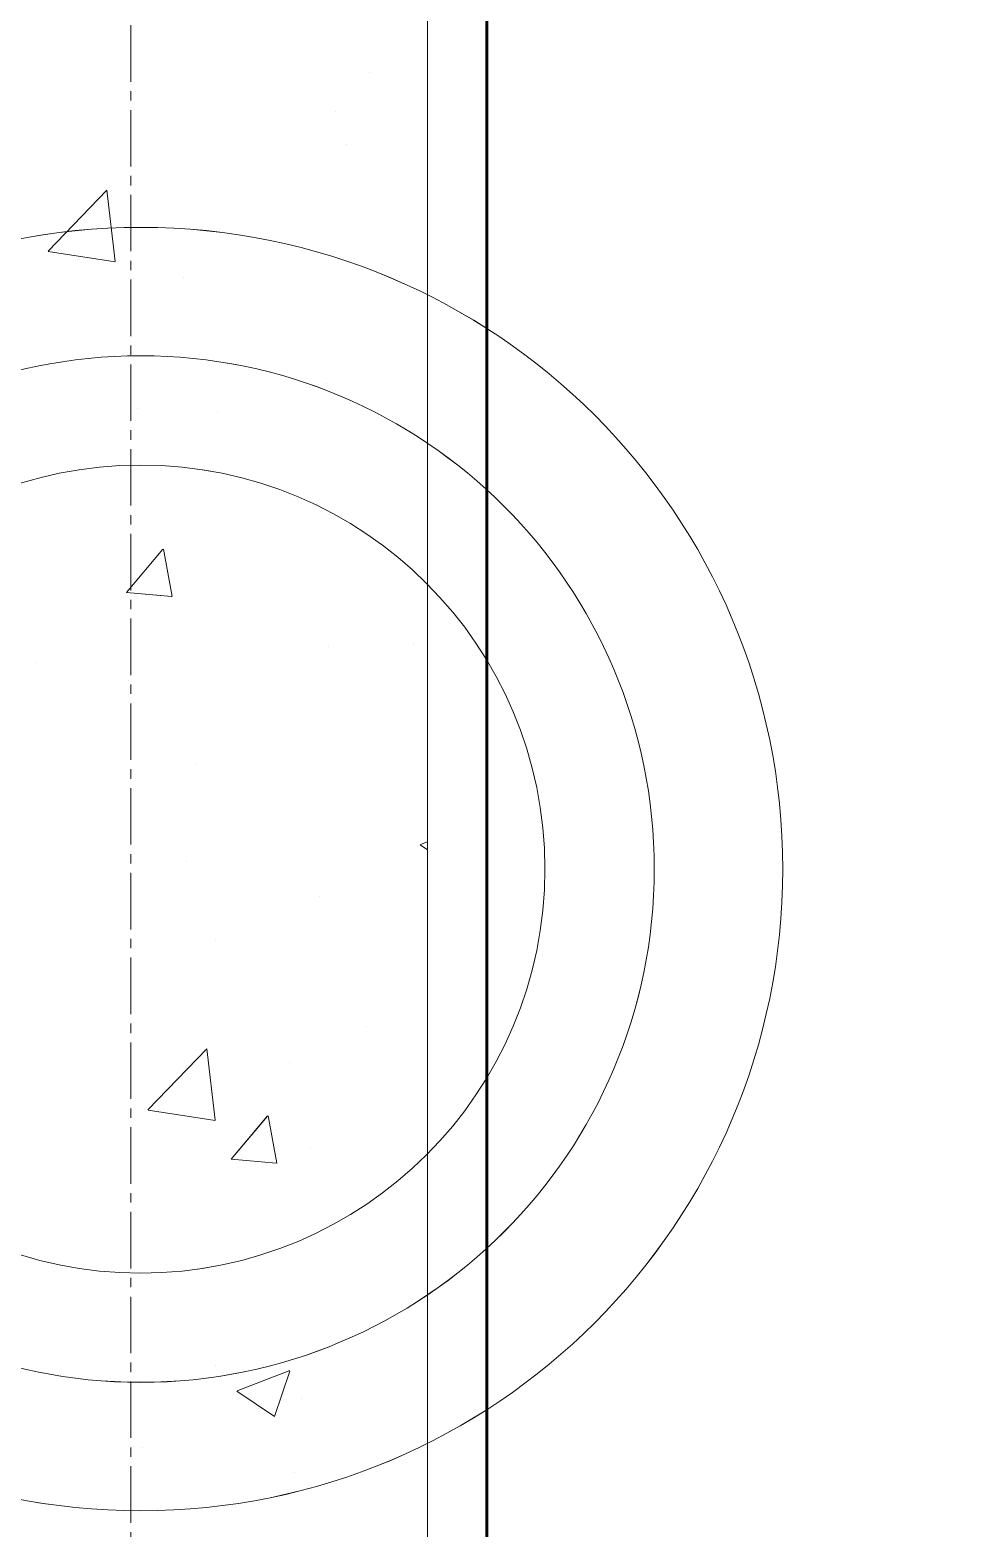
# Model space of a CAD drawing. Header units: millimetres. Extents: x 470010 to 1231400, y -134005 to 421770.
# Drawn here: x 672840 to 673152, y -58791 to -58286 of the extents above; entities that cross this region are included whole.
import ezdxf
from ezdxf.enums import TextEntityAlignment as Align

# ---------------------------------------------------------------- set-up
doc = ezdxf.new("R2010")
doc.units = ezdxf.units.MM
doc.linetypes.add('CENTER2', pattern=[28.575, 19.05, -3.175, 3.175, -3.175])
doc.layers.get('Defpoints').update_dxf_attribs({"color": 140})
for name, color, linetype, lineweight in [('0) шп потолок', 3, 'Continuous', 60), ('АР_Стены ПЕНОблок', 52, 'Continuous', 20), ('АР_Штриховка', 8, 'Continuous', 0)]:
    doc.layers.add(name, color=color, linetype=linetype, lineweight=lineweight)
doc.layers.add('АР_Делит', color=120, linetype='Continuous', lineweight=0, plot=False)
doc.layers.add('РД_Оси_100', color=7, linetype='Continuous', lineweight=0, true_color=0x525252)
doc.styles.add('style1', font='ARIALN.TTF')

# ---------------------------------------------------------------- blocks, each defined once
blk = doc.blocks.new('СОШ_2200_АР_ОСИ_М100_28.05.24')
at = {"layer": 'РД_Оси_100', "color": 251, "linetype": 'CENTER2', "true_color": 0x636466}
blk.add_line((0, -6155), (0, 139938.679), dxfattribs=at)
blk = doc.blocks.new('A$C9108343f')
at = {"layer": '0) шп потолок'}
blk.add_lwpolyline([(13624.96, 33565), (7274.96, 33565), (7274.96, 42655), (14854.96, 42655), (14854.96, 33985)], dxfattribs=at)
at = {"layer": 'АР_Делит', "color": 18, "true_color": 0x000000}
for radius in [216.34, 173.04, 136.21]:
    blk.add_circle((7158.34, 41796.92), radius, dxfattribs=at)
at = {"layer": 'АР_Стены ПЕНОблок', "color": 18, "linetype": 'Continuous', "lineweight": 20, "true_color": 0x000000}
blk.add_line((7254.96, 21355), (7254.96, 97555), dxfattribs=at)
at = {"layer": 'АР_Штриховка', "color": 18, "linetype": 'Continuous', "lineweight": 0, "true_color": 0x000000}
for p, q in [((7235.29, 42065.42), (7235.29, 42065.42)), ((7224.1, 42052.36), (7224.1, 42052.36)), ((7227.78, 42041.18), (7227.78, 42041.18)), ((7127.1, 42005.21), (7146.88, 42025.82)), ((7149.74, 42001.71), (7146.93, 42025.83)), ((7127.14, 42005.12), (7149.72, 42001.62)), ((7172.7, 41996.27), (7172.7, 41996.27)), ((7220.86, 41960.55), (7220.86, 41960.55)), ((7224.69, 41956.63), (7224.69, 41956.63)), ((7157.28, 41952.18), (7157.28, 41952.18)), ((7184.16, 41951.1), (7184.16, 41951.1)), ((7153.57, 41890.13), (7165.82, 41904.72)), ((7168.93, 41888.83), (7165.99, 41904.75)), ((7153.57, 41890.13), (7168.75, 41888.8)), ((7221.6, 41872.07), (7221.6, 41872.07)), ((7250.24, 41873.03), (7250.24, 41873.03)), ((7123.24, 41866.47), (7123.24, 41866.47)), ((7154.04, 41860.37), (7154.04, 41860.37)), ((7176.79, 41832.36), (7176.79, 41832.36)), ((7252.54, 41805.06), (7254.96, 41803.43)), ((7252.6, 41805.2), (7254.96, 41806.1)), ((7173.68, 41799.55), (7173.68, 41799.55)), ((7218.51, 41787.52), (7218.51, 41787.52)), ((7183.42, 41772.85), (7183.42, 41772.85)), ((7234.54, 41743.78), (7234.54, 41743.78)), ((7160.77, 41715.74), (7180.56, 41736.36)), ((7183.41, 41712.24), (7180.61, 41736.36)), ((7208.3, 41731.64), (7208.3, 41731.64)), ((7160.81, 41715.66), (7183.4, 41712.15)), ((7188.82, 41699.07), (7201.06, 41713.67)), ((7204.17, 41697.77), (7201.24, 41713.7)), ((7215.42, 41702.96), (7215.42, 41702.96)), ((7188.82, 41699.07), (7204, 41697.74)), ((7183.41, 41629.46), (7183.41, 41629.46)), ((7190.8, 41621.01), (7208.58, 41627.84)), ((7203.38, 41612.35), (7208.53, 41627.7)), ((7190.74, 41620.88), (7203.37, 41612.35)), ((7212.34, 41618.41), (7212.34, 41618.41)), ((7158.83, 41601.84), (7158.83, 41601.84)), ((7210.2, 41593.61), (7210.2, 41593.61))]:
    blk.add_line(p, q, dxfattribs=at)
at = {"layer": 'РД_Оси_100'}
blk.add_blockref('СОШ_2200_АР_ОСИ_М100_28.05.24', (7154.96, 6755), dxfattribs=at)
at = {"layer": 'Defpoints', "color": 18, "true_color": 0x000000, "style": 'style1'}
for p in [(143949.34, 316089.12), (143974.98, 281639.5), (143890.4, 273244.71), (143839.99, 264276.81), (143967.75, 254892.38), (12251.96, 104178.14), (12382.58, 96023.14)]:
    blk.add_attdef('АР-ПОМЕЩЕНИЕ:НАИМЕНОВАНИЕ', text='', height=100, dxfattribs=at).set_placement(p, align=Align.MIDDLE)
at = {"layer": 'Defpoints', "color": 18, "true_color": 0x000000, "style": 'style1', "flags": 8}
for p in [(143951.3, 279099.09), (143848.34, 269251.11), (143875.33, 260094.25), (144049.74, 250824.7), (163419.28, 238153.36), (155897.46, 237965.97), (183037.2, 237965.97), (143342.94, 237876.19)]:
    blk.add_attdef('АР-ПОМЕЩЕНИЕ:НАИМЕНОВАНИЕ', text='', height=100, dxfattribs=at).set_placement(p, align=Align.MIDDLE)

msp = doc.modelspace()

# ---------------------------------------------------------------- linework, layer by layer
at = {"layer": '0) шп потолок'}
msp.add_lwpolyline([(679343.57, -66801.242), (672993.57, -66801.242), (672993.57, -57711.242), (680573.57, -57711.242), (680573.57, -66381.242)], dxfattribs=at)
at = {"layer": 'АР_Делит', "color": 18, "true_color": 0x000000}
for radius in [216.336, 173.036, 136.212]:
    msp.add_circle((672876.957, -58569.322), radius, dxfattribs=at)
at = {"layer": 'АР_Стены ПЕНОблок', "color": 18, "linetype": 'Continuous', "lineweight": 20, "true_color": 0x000000}
msp.add_line((672973.57, -79011.242), (672973.57, -2811.242), dxfattribs=at)
at = {"layer": 'АР_Штриховка', "color": 18, "linetype": 'Continuous', "lineweight": 0, "true_color": 0x000000}
for p, q in [((672845.709, -58361.037), (672865.493, -58340.418)), ((672868.351, -58364.534), (672865.545, -58340.412)), ((672845.747, -58361.118), (672868.337, -58364.622)), ((672872.185, -58476.111), (672884.43, -58461.518)), ((672887.542, -58477.411), (672884.605, -58461.49)), ((672872.185, -58476.115), (672887.367, -58477.444)), ((672971.152, -58561.178), (672973.57, -58562.808)), ((672971.212, -58561.046), (672973.57, -58560.141)), ((672879.384, -58650.505), (672899.168, -58629.887)), ((672902.025, -58654.003), (672899.219, -58629.881)), ((672879.422, -58650.586), (672902.012, -58654.09)), ((672907.428, -58667.168), (672919.674, -58652.575)), ((672922.785, -58668.468), (672919.848, -58652.547)), ((672907.428, -58667.172), (672922.61, -58668.5)), ((672909.41, -58745.234), (672927.195, -58738.407)), ((672921.997, -58753.892), (672927.147, -58738.543)), ((672909.35, -58745.366), (672921.985, -58753.888))]:
    msp.add_line(p, q, dxfattribs=at)

# ---------------------------------------------------------------- block references
msp.add_blockref('A$C9108343f', (665718.612, -100366.242))
at = {"layer": 'РД_Оси_100'}
msp.add_blockref('СОШ_2200_АР_ОСИ_М100_28.05.24', (672873.57, -93611.242), dxfattribs=at)

doc.saveas('drawing.dxf')
